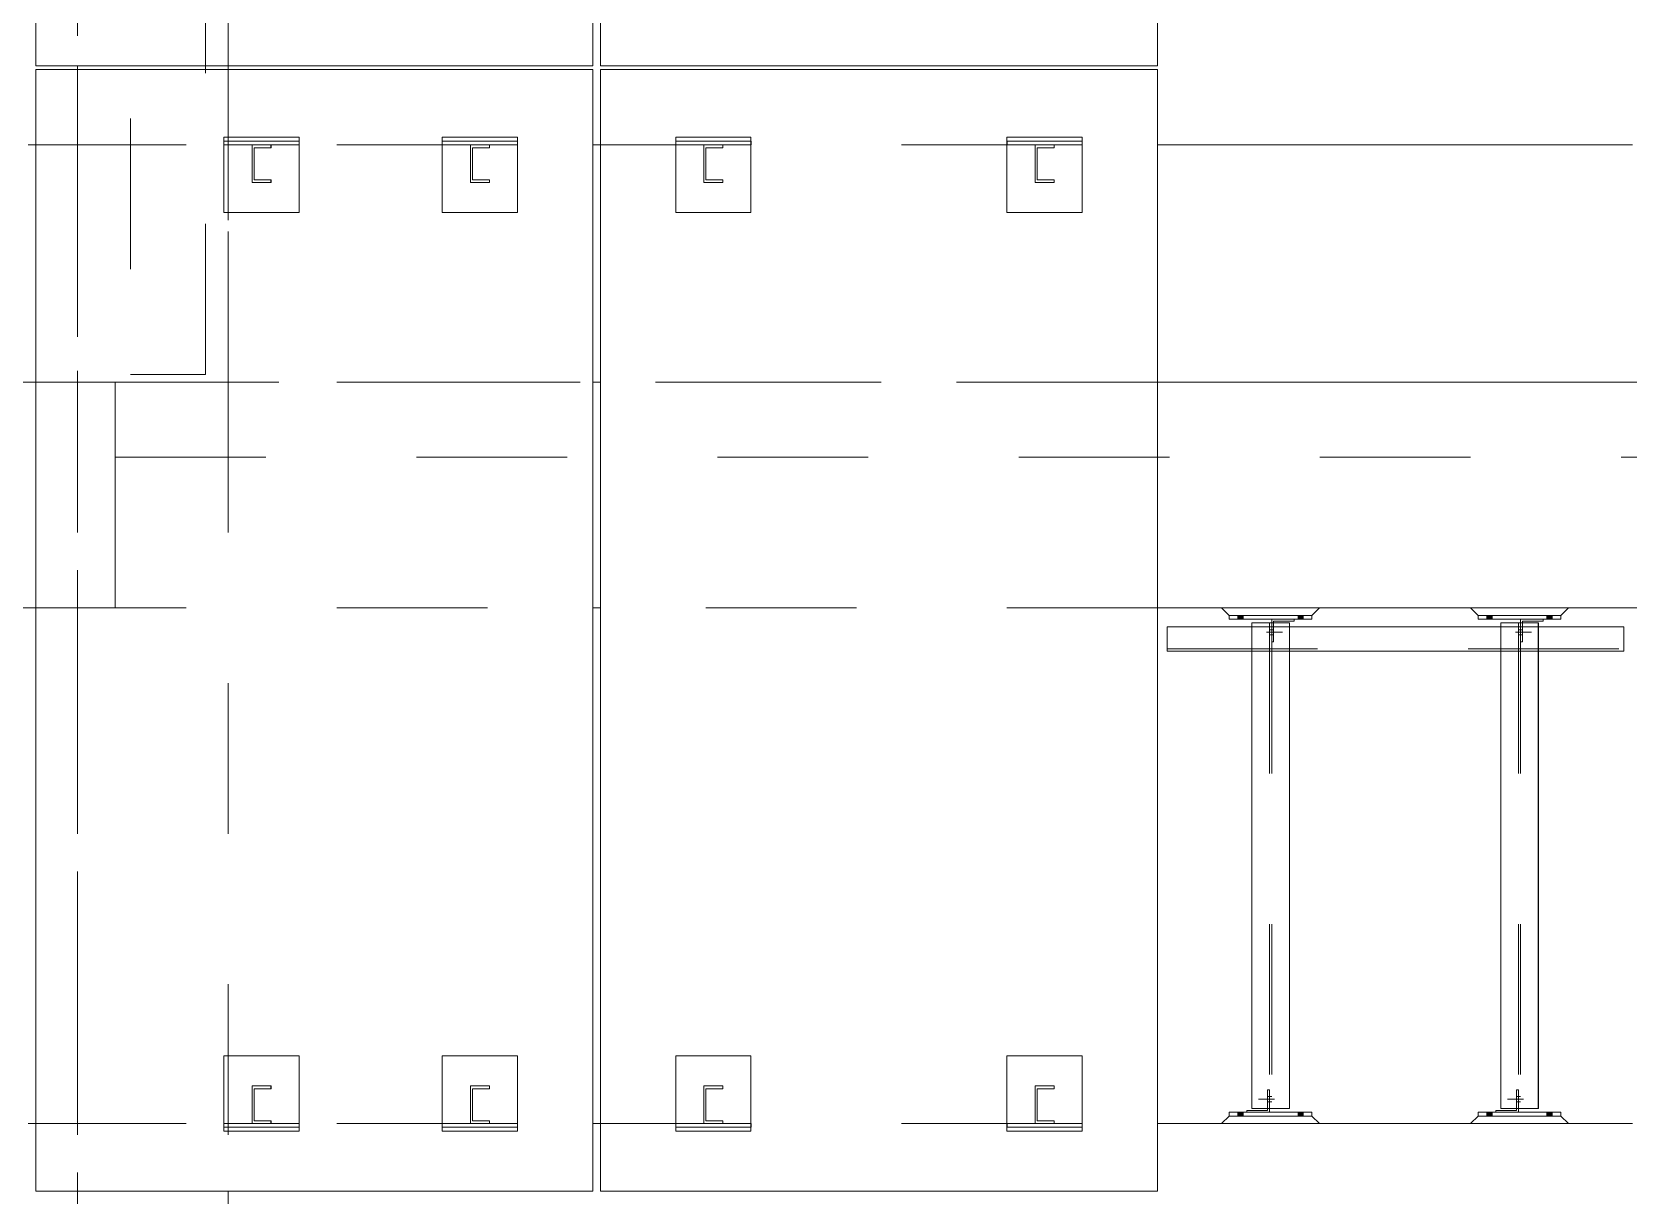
# Model space of a CAD drawing. Header units: millimetres. Extents: x 652937 to 1670132, y 1473552 to 2851037.
# Drawn here: x 663598.133 to 663602.373, y 1524531.36 to 1524534.45 of the extents above; entities that cross this region are included whole.
import ezdxf

# ---------------------------------------------------------------- set-up
doc = ezdxf.new("R2010")
doc.units = ezdxf.units.MM
for name, pattern in [('XKITLINE00', [0]), ('XKITLINE01', [4, 1, -1, 1, -1]), ('XKITLINE02', [4, 2, -2])]:
    doc.linetypes.add(name, pattern=pattern)
for name, color, linetype, lineweight in [('Bolt', 7, 'Continuous', 0), ('Part', 7, 'Continuous', 0), ('S-GRID', 7, 'Continuous', 9)]:
    doc.layers.add(name, color=color, linetype=linetype, lineweight=lineweight)

# ---------------------------------------------------------------- blocks, each defined once
blk = doc.blocks.new('*A39394463')
at = {"layer": 'S-GRID', "color": 7, "linetype": 'XKITLINE01', "lineweight": 0}
blk.add_line((-30.905117, -83.220099), (129.806536, -83.220099), dxfattribs=at)
blk = doc.blocks.new('*A39894513')
at = {"layer": 'Part', "color": 7, "linetype": 'XKITLINE02', "lineweight": 0}
for p, q in [((69.122731, -67.720099), (68.12234, -67.720099)), ((68.12234, -67.720099), (68.12234, -83.120099)), ((69.12234, -83.120099), (69.12234, -67.720099)), ((68.12234, -83.120099), (69.122731, -83.120099))]:
    blk.add_line(p, q, dxfattribs=at)
blk = doc.blocks.new('*A40004524')
at = {"layer": 'Part', "color": 7, "linetype": 'XKITLINE02', "lineweight": 0}
for p, q in [((67.421867, -83.220099), (67.421867, -93.970099)), ((67.421867, -83.220099), (69.422117, -83.220099)), ((67.422117, -99.720099), (67.422117, -83.220099)), ((69.421867, -83.220099), (69.421867, -93.970099)), ((69.421867, -83.220099), (69.422117, -83.220099)), ((69.422117, -83.220099), (69.422117, -99.720099)), ((67.421867, -94.070099), (67.421867, -99.720099)), ((69.421867, -94.070099), (69.421867, -99.720099)), ((69.422117, -99.720099), (67.421867, -99.720099)), ((69.421867, -99.720099), (69.422117, -99.720099))]:
    blk.add_line(p, q, dxfattribs=at)
at = {"layer": 'Part', "color": 7, "linetype": 'XKITLINE00', "lineweight": 0}
for p, q in [((67.421867, -93.970099), (67.421867, -94.070099)), ((69.421867, -93.970099), (69.421867, -94.070099))]:
    blk.add_line(p, q, dxfattribs=at)
blk = doc.blocks.new('*A40304554')
at = {"layer": 'Part', "color": 7, "linetype": 'XKITLINE00', "lineweight": 0}
for p, q in [((74.365186, -62.370099), (74.365186, -79.020099)), ((81.765186, -79.020099), (81.765186, -62.370099)), ((81.765336, -79.020099), (81.765336, -62.370099)), ((74.365186, -79.020099), (81.765336, -79.020099)), ((74.365186, -79.070099), (81.765336, -79.070099)), ((74.365186, -79.070099), (74.365186, -93.970099)), ((81.765186, -93.970099), (81.765186, -79.070099)), ((81.765336, -93.970099), (81.765336, -79.070099)), ((74.365186, -93.970099), (81.765336, -93.970099))]:
    blk.add_line(p, q, dxfattribs=at)
at = {"layer": 'Part', "color": 7, "linetype": 'XKITLINE02', "lineweight": 0}
for p, q in [((74.365336, -79.020099), (74.365336, -62.370099)), ((74.365186, -79.020099), (74.365336, -79.020099)), ((74.365336, -79.070099), (74.365186, -79.070099)), ((74.365336, -93.970099), (74.365336, -79.070099)), ((74.365186, -93.970099), (74.365336, -93.970099))]:
    blk.add_line(p, q, dxfattribs=at)
blk = doc.blocks.new('*A40334557')
at = {"layer": 'Part', "color": 7, "linetype": 'XKITLINE00', "lineweight": 0}
for p, q in [((66.865186, -62.370099), (66.865186, -79.020099)), ((74.265186, -79.020099), (74.265186, -62.370099)), ((74.265336, -62.370099), (74.265336, -79.020099)), ((74.265186, -79.020099), (66.865186, -79.020099)), ((66.865186, -79.070099), (74.265336, -79.070099)), ((66.865186, -93.970099), (66.865186, -79.070099)), ((74.265336, -79.020099), (74.265186, -79.020099)), ((74.265186, -93.970099), (74.265186, -79.070099)), ((74.265336, -79.070099), (74.265336, -93.970099)), ((74.265186, -93.970099), (66.865186, -93.970099)), ((74.265336, -93.970099), (74.265186, -93.970099))]:
    blk.add_line(p, q, dxfattribs=at)
at = {"layer": 'Part', "color": 7, "linetype": 'XKITLINE02', "lineweight": 0}
for p, q in [((66.865337, -79.020099), (66.865337, -62.370099)), ((66.865337, -79.070099), (66.865186, -79.070099)), ((66.865337, -93.970099), (66.865337, -79.070099)), ((74.265186, -79.020099), (74.265336, -79.020099)), ((74.265186, -93.970099), (74.265336, -93.970099))]:
    blk.add_line(p, q, dxfattribs=at)
blk = doc.blocks.new('*A44765000')
at = {"layer": 'Part', "color": 7, "linetype": 'XKITLINE00', "lineweight": 0}
for p, q in [((66.765362, -83.220099), (66.865186, -83.220099)), ((74.265361, -83.220099), (74.365186, -83.220099)), ((110.612903, -83.220099), (81.765361, -83.220099)), ((66.765362, -86.220099), (66.865186, -86.220099)), ((74.265361, -86.220099), (74.365186, -86.220099)), ((110.612903, -86.220099), (81.765361, -86.220099))]:
    blk.add_line(p, q, dxfattribs=at)
at = {"layer": 'Part', "color": 7, "linetype": 'XKITLINE02', "lineweight": 0}
for p, q in [((66.865186, -83.220099), (74.265361, -83.220099)), ((81.765361, -83.220099), (74.365186, -83.220099)), ((66.865186, -86.220099), (74.265361, -86.220099)), ((81.765361, -86.220099), (74.365186, -86.220099))]:
    blk.add_line(p, q, dxfattribs=at)
blk = doc.blocks.new('*A44775001')
at = {"layer": 'Part', "color": 7, "linetype": 'XKITLINE00', "lineweight": 0}
for p, q in [((66.765362, -93.070099), (66.865186, -93.070099)), ((74.265361, -93.070099), (74.365186, -93.070099)), ((81.765361, -93.070099), (88.071891, -93.070099))]:
    blk.add_line(p, q, dxfattribs=at)
at = {"layer": 'Part', "color": 7, "linetype": 'XKITLINE02', "lineweight": 0}
for p, q in [((66.865186, -93.070099), (74.265361, -93.070099)), ((74.365186, -93.070099), (81.765361, -93.070099))]:
    blk.add_line(p, q, dxfattribs=at)
blk = doc.blocks.new('*A44795003')
at = {"layer": 'Part', "color": 7, "linetype": 'XKITLINE00', "lineweight": 0}
for p, q in [((66.765362, -80.070099), (66.865186, -80.070099)), ((74.265361, -80.070099), (74.365186, -80.070099)), ((81.765361, -80.070099), (88.071911, -80.070099))]:
    blk.add_line(p, q, dxfattribs=at)
at = {"layer": 'Part', "color": 7, "linetype": 'XKITLINE02', "lineweight": 0}
for p, q in [((66.865186, -80.070099), (74.265361, -80.070099)), ((74.365186, -80.070099), (81.765361, -80.070099))]:
    blk.add_line(p, q, dxfattribs=at)
blk = doc.blocks.new('*A47195243')
at = {"layer": 'Part', "color": 7, "linetype": 'XKITLINE00', "lineweight": 0}
for p, q in [((82.615496, -93.070099), (82.715516, -92.970099)), ((82.715516, -92.970099), (83.815516, -92.970099)), ((83.815516, -92.970099), (83.915496, -93.070099)), ((83.815626, -92.970099), (83.915646, -93.070099))]:
    blk.add_line(p, q, dxfattribs=at)
at = {"layer": 'Part', "color": 7, "linetype": 'XKITLINE02', "lineweight": 0}
for p, q in [((82.715626, -92.970099), (82.615646, -93.070099)), ((82.715516, -92.970099), (82.715626, -92.970099)), ((83.815516, -92.970099), (83.815626, -92.970099)), ((83.815626, -92.970099), (83.815516, -92.970099)), ((83.915646, -93.070099), (82.615496, -93.070099)), ((83.915646, -93.070099), (83.915496, -93.070099))]:
    blk.add_line(p, q, dxfattribs=at)
blk = doc.blocks.new('*A47205244')
at = {"layer": 'Part', "color": 7, "linetype": 'XKITLINE00', "lineweight": 0}
for p, q in [((82.715516, -92.920099), (83.815626, -92.920099)), ((82.715516, -92.970099), (82.715516, -92.920099)), ((83.815516, -92.970099), (82.715516, -92.970099)), ((83.815516, -92.970099), (83.815516, -92.920099)), ((83.815626, -92.920099), (83.815626, -92.970099))]:
    blk.add_line(p, q, dxfattribs=at)
at = {"layer": 'Part', "color": 7, "linetype": 'XKITLINE02', "lineweight": 0}
for p, q in [((82.715626, -92.970099), (82.715626, -92.920099)), ((83.815626, -92.970099), (83.815516, -92.970099)), ((83.815626, -92.970099), (83.815516, -92.970099))]:
    blk.add_line(p, q, dxfattribs=at)
blk = doc.blocks.new('*A47215245')
at = {"layer": 'Part', "color": 7, "linetype": 'XKITLINE02', "lineweight": 0}
for p, q in [((83.250601, -92.620099), (83.225541, -92.620099)), ((83.225541, -92.620099), (83.225541, -92.870099)), ((83.225601, -92.895099), (83.225601, -92.620099)), ((83.250541, -92.620099), (83.250541, -92.870099)), ((83.250601, -92.620099), (83.250601, -92.870099)), ((82.950541, -92.920099), (83.250601, -92.920099)), ((82.950601, -92.895099), (82.950601, -92.920099)), ((83.225541, -92.895099), (83.225601, -92.895099)), ((83.225541, -92.895099), (83.225601, -92.895099))]:
    blk.add_line(p, q, dxfattribs=at)
at = {"layer": 'Part', "color": 7, "linetype": 'XKITLINE00', "lineweight": 0}
for p, q in [((82.950541, -92.895099), (82.950541, -92.920099)), ((82.950541, -92.895099), (83.225541, -92.895099)), ((83.225541, -92.870099), (83.225541, -92.895099)), ((83.250541, -92.870099), (83.250541, -92.920099)), ((83.250601, -92.870099), (83.250601, -92.920099))]:
    blk.add_line(p, q, dxfattribs=at)
blk = doc.blocks.new('*A47225246')
at = {"layer": 'Bolt'}
for points in [[(82.831, -92.97), (82.831, -92.92), (82.901, -92.92), (82.901, -92.97)], [(83.631, -92.97), (83.631, -92.92), (83.701, -92.92), (83.701, -92.97)]]:
    blk.add_hatch(color=7, dxfattribs=at).paths.add_polyline_path(points, flags=17)
at = {"layer": 'Bolt', "color": 7, "linetype": 'XKITLINE00', "lineweight": 0}
for p, q in [((82.831, -92.97), (82.831, -92.92)), ((82.866, -92.97), (82.866, -92.92)), ((82.901, -92.97), (82.901, -92.92)), ((83.631, -92.97), (83.631, -92.92)), ((83.666, -92.97), (83.666, -92.92)), ((83.701, -92.97), (83.701, -92.92))]:
    blk.add_line(p, q, dxfattribs=at)
blk = doc.blocks.new('*A47235247')
at = {"layer": 'Part', "color": 7, "linetype": 'XKITLINE00', "lineweight": 0}
for p, q in [((81.89038, -86.470099), (87.955923, -86.470099)), ((81.89038, -86.470099), (81.89038, -86.795099)), ((87.955926, -86.470099), (87.955923, -86.470099)), ((87.955923, -86.470099), (87.955923, -86.795099)), ((81.89038, -86.795099), (87.955923, -86.795099)), ((87.955923, -86.795099), (87.95597, -86.795099))]:
    blk.add_line(p, q, dxfattribs=at)
at = {"layer": 'Part', "color": 7, "linetype": 'XKITLINE02', "lineweight": 0}
for p, q in [((81.890383, -86.765099), (81.890383, -86.470099)), ((81.890424, -86.765099), (81.890424, -86.470099)), ((81.890427, -86.795099), (81.890427, -86.470099)), ((87.955923, -86.470099), (87.95597, -86.470099)), ((87.955926, -86.765099), (87.955926, -86.470099)), ((87.95597, -86.470099), (87.955967, -86.470099)), ((87.955967, -86.470099), (87.955967, -86.765099)), ((87.95597, -86.795099), (87.95597, -86.470099)), ((81.890383, -86.765099), (87.955967, -86.765099)), ((87.955923, -86.795099), (87.95597, -86.795099)), ((87.955967, -86.765099), (87.955926, -86.765099))]:
    blk.add_line(p, q, dxfattribs=at)
blk = doc.blocks.new('*A47245248')
at = {"layer": 'Part', "color": 7, "linetype": 'XKITLINE00', "lineweight": 0}
for p, q in [((82.715516, -86.370099), (82.715516, -86.320099)), ((82.715516, -86.320099), (83.815516, -86.320099)), ((82.715516, -86.370099), (83.815626, -86.370099)), ((83.815516, -86.370099), (83.815516, -86.320099)), ((83.815626, -86.370099), (83.815626, -86.320099))]:
    blk.add_line(p, q, dxfattribs=at)
at = {"layer": 'Part', "color": 7, "linetype": 'XKITLINE02', "lineweight": 0}
for p, q in [((82.715626, -86.370099), (82.715626, -86.320099)), ((83.815626, -86.320099), (83.815516, -86.320099)), ((83.815516, -86.320099), (83.815626, -86.320099))]:
    blk.add_line(p, q, dxfattribs=at)
blk = doc.blocks.new('*A47255249')
at = {"layer": 'Part', "color": 7, "linetype": 'XKITLINE00', "lineweight": 0}
for p, q in [((82.615496, -86.220099), (82.715516, -86.320099)), ((83.915496, -86.220099), (83.815516, -86.320099)), ((83.815626, -86.320099), (83.915646, -86.220099)), ((82.715516, -86.320099), (83.815516, -86.320099))]:
    blk.add_line(p, q, dxfattribs=at)
at = {"layer": 'Part', "color": 7, "linetype": 'XKITLINE02', "lineweight": 0}
for p, q in [((82.615646, -86.220099), (82.615496, -86.220099)), ((82.615496, -86.220099), (83.915646, -86.220099)), ((82.715626, -86.320099), (82.615646, -86.220099)), ((83.815516, -86.320099), (83.815626, -86.320099)), ((83.815516, -86.320099), (83.815626, -86.320099))]:
    blk.add_line(p, q, dxfattribs=at)
blk = doc.blocks.new('*A47265250')
at = {"layer": 'Bolt'}
for points in [[(82.831, -86.37), (82.831, -86.32), (82.901, -86.32), (82.901, -86.37)], [(83.631, -86.37), (83.631, -86.32), (83.701, -86.32), (83.701, -86.37)]]:
    blk.add_hatch(color=7, dxfattribs=at).paths.add_polyline_path(points, flags=17)
at = {"layer": 'Bolt', "color": 7, "linetype": 'XKITLINE00', "lineweight": 0}
for p, q in [((82.831, -86.32), (82.831, -86.37)), ((82.866, -86.32), (82.866, -86.37)), ((82.901, -86.32), (82.901, -86.37)), ((83.631, -86.32), (83.631, -86.37)), ((83.666, -86.32), (83.666, -86.37)), ((83.701, -86.32), (83.701, -86.37))]:
    blk.add_line(p, q, dxfattribs=at)
blk = doc.blocks.new('*A47275251')
at = {"layer": 'Part', "color": 7, "linetype": 'XKITLINE02', "lineweight": 0}
for p, q in [((67.922144, -83.220099), (67.922144, -84.220099)), ((67.922144, -83.220099), (111.342756, -83.220099)), ((67.922144, -84.220099), (111.342756, -84.220099))]:
    blk.add_line(p, q, dxfattribs=at)
blk = doc.blocks.new('*A47695293')
at = {"layer": 'Part', "color": 7, "linetype": 'XKITLINE02', "lineweight": 0}
for p, q in [((69.422117, -64.620099), (67.421867, -64.620099)), ((67.421867, -64.620099), (67.421867, -79.020099)), ((67.422117, -64.620099), (67.422117, -83.220099)), ((69.421867, -64.620099), (69.421867, -79.020099)), ((69.422117, -83.220099), (69.422117, -64.620099)), ((67.421867, -79.070099), (67.421867, -83.220099)), ((69.421867, -79.070099), (69.421867, -83.220099)), ((67.421867, -83.220099), (69.422117, -83.220099))]:
    blk.add_line(p, q, dxfattribs=at)
at = {"layer": 'Part', "color": 7, "linetype": 'XKITLINE00', "lineweight": 0}
for p, q in [((67.421867, -79.020099), (67.421867, -79.070099)), ((69.421867, -79.020099), (69.421867, -79.070099))]:
    blk.add_line(p, q, dxfattribs=at)
blk = doc.blocks.new('*A47925316')
at = {"layer": 'Part', "color": 7, "linetype": 'XKITLINE02', "lineweight": 0}
for p, q in [((80.140384, -80.070099), (80.390524, -80.070099)), ((80.140384, -80.570099), (80.140384, -80.070099)), ((80.140524, -80.570099), (80.140524, -80.070099)), ((80.390524, -80.107599), (80.165384, -80.107599)), ((80.165384, -80.532599), (80.165384, -80.107599)), ((80.165524, -80.532599), (80.165524, -80.107599)), ((80.390384, -80.107599), (80.390384, -80.070099)), ((80.390524, -80.070099), (80.390524, -80.107599)), ((80.165384, -80.532599), (80.390524, -80.532599)), ((80.390384, -80.570099), (80.390384, -80.532599)), ((80.390524, -80.532599), (80.390524, -80.570099)), ((80.390524, -80.570099), (80.140384, -80.570099))]:
    blk.add_line(p, q, dxfattribs=at)
blk = doc.blocks.new('*A47935317')
at = {"layer": 'Part', "color": 7, "linetype": 'XKITLINE02', "lineweight": 0}
for p, q in [((80.765368, -79.970099), (79.765356, -79.970099)), ((79.765356, -79.970099), (79.765356, -80.970099)), ((79.765368, -80.970099), (79.765368, -79.970099)), ((80.765356, -80.970099), (80.765356, -79.970099)), ((80.765368, -80.970099), (80.765368, -79.970099)), ((79.765356, -80.970099), (80.765368, -80.970099))]:
    blk.add_line(p, q, dxfattribs=at)
blk = doc.blocks.new('*A48095333')
at = {"layer": 'Part', "color": 7, "linetype": 'XKITLINE02', "lineweight": 0}
for p, q in [((75.740384, -80.070099), (75.990524, -80.070099)), ((75.740384, -80.570099), (75.740384, -80.070099)), ((75.740524, -80.570099), (75.740524, -80.070099)), ((75.990524, -80.107599), (75.765384, -80.107599)), ((75.765384, -80.532599), (75.765384, -80.107599)), ((75.765524, -80.532599), (75.765524, -80.107599)), ((75.990384, -80.107599), (75.990384, -80.070099)), ((75.990524, -80.070099), (75.990524, -80.107599)), ((75.765384, -80.532599), (75.990524, -80.532599)), ((75.990384, -80.570099), (75.990384, -80.532599)), ((75.990524, -80.532599), (75.990524, -80.570099)), ((75.990524, -80.570099), (75.740384, -80.570099))]:
    blk.add_line(p, q, dxfattribs=at)
blk = doc.blocks.new('*A48105334')
at = {"layer": 'Part', "color": 7, "linetype": 'XKITLINE02', "lineweight": 0}
for p, q in [((76.365609, -80.020099), (75.365409, -80.020099)), ((75.365409, -80.070099), (75.365409, -80.020099)), ((76.365609, -80.070099), (75.365409, -80.070099)), ((75.365609, -80.070099), (75.365609, -80.020099)), ((76.365409, -80.020099), (76.365609, -80.020099)), ((76.365409, -80.070099), (76.365409, -80.020099)), ((76.365609, -80.070099), (76.365409, -80.070099)), ((76.365609, -80.020099), (76.365609, -80.070099))]:
    blk.add_line(p, q, dxfattribs=at)
blk = doc.blocks.new('*A48115335')
at = {"layer": 'Part', "color": 7, "linetype": 'XKITLINE02', "lineweight": 0}
for p, q in [((76.365368, -79.970099), (75.365357, -79.970099)), ((75.365357, -79.970099), (75.365357, -80.970099)), ((75.365368, -80.970099), (75.365368, -79.970099)), ((76.365357, -80.970099), (76.365357, -79.970099)), ((76.365368, -80.970099), (76.365368, -79.970099)), ((75.365357, -80.970099), (76.365368, -80.970099))]:
    blk.add_line(p, q, dxfattribs=at)
blk = doc.blocks.new('*A48125336')
at = {"layer": 'Part', "color": 7, "linetype": 'XKITLINE02', "lineweight": 0}
for p, q in [((70.365368, -79.970099), (69.365357, -79.970099)), ((69.365357, -79.970099), (69.365357, -80.970099)), ((69.365368, -80.970099), (69.365368, -79.970099)), ((70.365357, -80.970099), (70.365357, -79.970099)), ((70.365368, -80.970099), (70.365368, -79.970099)), ((69.365357, -80.970099), (70.365368, -80.970099))]:
    blk.add_line(p, q, dxfattribs=at)
blk = doc.blocks.new('*A48135337')
at = {"layer": 'Part', "color": 7, "linetype": 'XKITLINE02', "lineweight": 0}
for p, q in [((73.265368, -79.970099), (72.265357, -79.970099)), ((72.265357, -79.970099), (72.265357, -80.970099)), ((72.265368, -80.970099), (72.265368, -79.970099)), ((73.265357, -80.970099), (73.265357, -79.970099)), ((73.265368, -80.970099), (73.265368, -79.970099)), ((72.265357, -80.970099), (73.265368, -80.970099))]:
    blk.add_line(p, q, dxfattribs=at)
blk = doc.blocks.new('*A48145338')
at = {"layer": 'Part', "color": 7, "linetype": 'XKITLINE02', "lineweight": 0}
for p, q in [((70.365609, -80.020099), (69.365409, -80.020099)), ((69.365409, -80.070099), (69.365409, -80.020099)), ((70.365609, -80.070099), (69.365409, -80.070099)), ((69.365609, -80.070099), (69.365609, -80.020099)), ((70.365409, -80.020099), (70.365609, -80.020099)), ((70.365409, -80.070099), (70.365409, -80.020099)), ((70.365609, -80.070099), (70.365409, -80.070099)), ((70.365609, -80.020099), (70.365609, -80.070099))]:
    blk.add_line(p, q, dxfattribs=at)
blk = doc.blocks.new('*A48155339')
at = {"layer": 'Part', "color": 7, "linetype": 'XKITLINE02', "lineweight": 0}
for p, q in [((73.265609, -80.020099), (72.265409, -80.020099)), ((72.265409, -80.070099), (72.265409, -80.020099)), ((73.265609, -80.070099), (72.265409, -80.070099)), ((72.265609, -80.070099), (72.265609, -80.020099)), ((73.265409, -80.020099), (73.265609, -80.020099)), ((73.265409, -80.070099), (73.265409, -80.020099)), ((73.265609, -80.070099), (73.265409, -80.070099)), ((73.265609, -80.020099), (73.265609, -80.070099))]:
    blk.add_line(p, q, dxfattribs=at)
blk = doc.blocks.new('*A48165340')
at = {"layer": 'Part', "color": 7, "linetype": 'XKITLINE02', "lineweight": 0}
for p, q in [((69.740384, -80.070099), (69.990524, -80.070099)), ((69.740384, -80.570099), (69.740384, -80.070099)), ((69.740524, -80.570099), (69.740524, -80.070099)), ((69.990524, -80.107599), (69.765384, -80.107599)), ((69.765384, -80.532599), (69.765384, -80.107599)), ((69.765524, -80.532599), (69.765524, -80.107599)), ((69.990384, -80.107599), (69.990384, -80.070099)), ((69.990524, -80.070099), (69.990524, -80.107599)), ((69.765384, -80.532599), (69.990524, -80.532599)), ((69.990384, -80.570099), (69.990384, -80.532599)), ((69.990524, -80.532599), (69.990524, -80.570099)), ((69.990524, -80.570099), (69.740384, -80.570099))]:
    blk.add_line(p, q, dxfattribs=at)
blk = doc.blocks.new('*A48175341')
at = {"layer": 'Part', "color": 7, "linetype": 'XKITLINE02', "lineweight": 0}
for p, q in [((72.640384, -80.070099), (72.890524, -80.070099)), ((72.640384, -80.570099), (72.640384, -80.070099)), ((72.640524, -80.570099), (72.640524, -80.070099)), ((72.890524, -80.107599), (72.665384, -80.107599)), ((72.665384, -80.532599), (72.665384, -80.107599)), ((72.665524, -80.532599), (72.665524, -80.107599)), ((72.890384, -80.107599), (72.890384, -80.070099)), ((72.890524, -80.070099), (72.890524, -80.107599)), ((72.665384, -80.532599), (72.890524, -80.532599)), ((72.890384, -80.570099), (72.890384, -80.532599)), ((72.890524, -80.532599), (72.890524, -80.570099)), ((72.890524, -80.570099), (72.640384, -80.570099))]:
    blk.add_line(p, q, dxfattribs=at)
blk = doc.blocks.new('*A48375361')
at = {"layer": 'Part', "color": 7, "linetype": 'XKITLINE02', "lineweight": 0}
for p, q in [((67.922734, -83.220099), (66.672142, -83.220099)), ((66.672142, -83.220099), (66.672142, -86.220099)), ((67.922142, -86.220099), (67.922142, -83.220099)), ((66.672142, -86.220099), (67.922734, -86.220099))]:
    blk.add_line(p, q, dxfattribs=at)
blk = doc.blocks.new('*A48815405')
at = {"layer": 'Part', "color": 7, "linetype": 'XKITLINE02', "lineweight": 0}
for p, q in [((80.140384, -92.570099), (80.390524, -92.570099)), ((80.140384, -93.070099), (80.140384, -92.570099)), ((80.140524, -93.070099), (80.140524, -92.570099)), ((80.390524, -92.607599), (80.165384, -92.607599)), ((80.165384, -93.032599), (80.165384, -92.607599)), ((80.165524, -93.032599), (80.165524, -92.607599)), ((80.390384, -92.607599), (80.390384, -92.570099)), ((80.390524, -92.570099), (80.390524, -92.607599)), ((80.165384, -93.032599), (80.390524, -93.032599)), ((80.390384, -93.070099), (80.390384, -93.032599)), ((80.390524, -93.032599), (80.390524, -93.070099)), ((80.390524, -93.070099), (80.140384, -93.070099))]:
    blk.add_line(p, q, dxfattribs=at)
blk = doc.blocks.new('*A48825406')
at = {"layer": 'Part', "color": 7, "linetype": 'XKITLINE02', "lineweight": 0}
for p, q in [((80.765368, -92.170099), (79.765356, -92.170099)), ((79.765356, -92.170099), (79.765356, -93.170099)), ((79.765368, -93.170099), (79.765368, -92.170099)), ((80.765356, -93.170099), (80.765356, -92.170099)), ((80.765368, -93.170099), (80.765368, -92.170099)), ((79.765356, -93.170099), (80.765368, -93.170099))]:
    blk.add_line(p, q, dxfattribs=at)
blk = doc.blocks.new('*A48835407')
at = {"layer": 'Part', "color": 7, "linetype": 'XKITLINE02', "lineweight": 0}
for p, q in [((80.765609, -93.070099), (79.765409, -93.070099)), ((79.765409, -93.120099), (79.765409, -93.070099)), ((80.765609, -93.120099), (79.765409, -93.120099)), ((79.765609, -93.120099), (79.765609, -93.070099)), ((80.765409, -93.070099), (80.765609, -93.070099)), ((80.765409, -93.120099), (80.765409, -93.070099)), ((80.765609, -93.120099), (80.765409, -93.120099)), ((80.765609, -93.070099), (80.765609, -93.120099))]:
    blk.add_line(p, q, dxfattribs=at)
blk = doc.blocks.new('*A48845408')
at = {"layer": 'Part', "color": 7, "linetype": 'XKITLINE02', "lineweight": 0}
for p, q in [((76.365368, -92.170099), (75.365357, -92.170099)), ((75.365357, -92.170099), (75.365357, -93.170099)), ((75.365368, -93.170099), (75.365368, -92.170099)), ((76.365357, -93.170099), (76.365357, -92.170099)), ((76.365368, -93.170099), (76.365368, -92.170099)), ((75.365357, -93.170099), (76.365368, -93.170099))]:
    blk.add_line(p, q, dxfattribs=at)
blk = doc.blocks.new('*A48855409')
at = {"layer": 'Part', "color": 7, "linetype": 'XKITLINE02', "lineweight": 0}
for p, q in [((75.740384, -92.570099), (75.990524, -92.570099)), ((75.740384, -93.070099), (75.740384, -92.570099)), ((75.740524, -93.070099), (75.740524, -92.570099)), ((75.990524, -92.607599), (75.765384, -92.607599)), ((75.765384, -93.032599), (75.765384, -92.607599)), ((75.765524, -93.032599), (75.765524, -92.607599)), ((75.990384, -92.607599), (75.990384, -92.570099)), ((75.990524, -92.570099), (75.990524, -92.607599)), ((75.765384, -93.032599), (75.990524, -93.032599)), ((75.990384, -93.070099), (75.990384, -93.032599)), ((75.990524, -93.032599), (75.990524, -93.070099)), ((75.990524, -93.070099), (75.740384, -93.070099))]:
    blk.add_line(p, q, dxfattribs=at)
blk = doc.blocks.new('*A48895413')
at = {"layer": 'Part', "color": 7, "linetype": 'XKITLINE02', "lineweight": 0}
for p, q in [((76.365609, -93.070099), (75.365409, -93.070099)), ((75.365409, -93.120099), (75.365409, -93.070099)), ((76.365609, -93.120099), (75.365409, -93.120099)), ((75.365609, -93.120099), (75.365609, -93.070099)), ((76.365409, -93.070099), (76.365609, -93.070099)), ((76.365409, -93.120099), (76.365409, -93.070099)), ((76.365609, -93.120099), (76.365409, -93.120099)), ((76.365609, -93.070099), (76.365609, -93.120099))]:
    blk.add_line(p, q, dxfattribs=at)
blk = doc.blocks.new('*A48905414')
at = {"layer": 'Part', "color": 7, "linetype": 'XKITLINE02', "lineweight": 0}
for p, q in [((70.365609, -93.070099), (69.365409, -93.070099)), ((69.365409, -93.120099), (69.365409, -93.070099)), ((70.365609, -93.120099), (69.365409, -93.120099)), ((69.365609, -93.120099), (69.365609, -93.070099)), ((70.365409, -93.070099), (70.365609, -93.070099)), ((70.365409, -93.120099), (70.365409, -93.070099)), ((70.365609, -93.120099), (70.365409, -93.120099)), ((70.365609, -93.070099), (70.365609, -93.120099))]:
    blk.add_line(p, q, dxfattribs=at)
blk = doc.blocks.new('*A48915415')
at = {"layer": 'Part', "color": 7, "linetype": 'XKITLINE02', "lineweight": 0}
for p, q in [((73.265609, -93.070099), (72.265409, -93.070099)), ((72.265409, -93.120099), (72.265409, -93.070099)), ((73.265609, -93.120099), (72.265409, -93.120099)), ((72.265609, -93.120099), (72.265609, -93.070099)), ((73.265409, -93.070099), (73.265609, -93.070099)), ((73.265409, -93.120099), (73.265409, -93.070099)), ((73.265609, -93.120099), (73.265409, -93.120099)), ((73.265609, -93.070099), (73.265609, -93.120099))]:
    blk.add_line(p, q, dxfattribs=at)
blk = doc.blocks.new('*A48925416')
at = {"layer": 'Part', "color": 7, "linetype": 'XKITLINE02', "lineweight": 0}
for p, q in [((70.365368, -92.170099), (69.365357, -92.170099)), ((69.365357, -92.170099), (69.365357, -93.170099)), ((69.365368, -93.170099), (69.365368, -92.170099)), ((70.365357, -93.170099), (70.365357, -92.170099)), ((70.365368, -93.170099), (70.365368, -92.170099)), ((69.365357, -93.170099), (70.365368, -93.170099))]:
    blk.add_line(p, q, dxfattribs=at)
blk = doc.blocks.new('*A48935417')
at = {"layer": 'Part', "color": 7, "linetype": 'XKITLINE02', "lineweight": 0}
for p, q in [((73.265368, -92.170099), (72.265357, -92.170099)), ((72.265357, -92.170099), (72.265357, -93.170099)), ((72.265368, -93.170099), (72.265368, -92.170099)), ((73.265357, -93.170099), (73.265357, -92.170099)), ((73.265368, -93.170099), (73.265368, -92.170099)), ((72.265357, -93.170099), (73.265368, -93.170099))]:
    blk.add_line(p, q, dxfattribs=at)
blk = doc.blocks.new('*A48945418')
at = {"layer": 'Part', "color": 7, "linetype": 'XKITLINE02', "lineweight": 0}
for p, q in [((69.740384, -92.570099), (69.990524, -92.570099)), ((69.740384, -93.070099), (69.740384, -92.570099)), ((69.740524, -93.070099), (69.740524, -92.570099)), ((69.990524, -92.607599), (69.765384, -92.607599)), ((69.765384, -93.032599), (69.765384, -92.607599)), ((69.765524, -93.032599), (69.765524, -92.607599)), ((69.990384, -92.607599), (69.990384, -92.570099)), ((69.990524, -92.570099), (69.990524, -92.607599)), ((69.765384, -93.032599), (69.990524, -93.032599)), ((69.990384, -93.070099), (69.990384, -93.032599)), ((69.990524, -93.032599), (69.990524, -93.070099)), ((69.990524, -93.070099), (69.740384, -93.070099))]:
    blk.add_line(p, q, dxfattribs=at)
blk = doc.blocks.new('*A48955419')
at = {"layer": 'Part', "color": 7, "linetype": 'XKITLINE02', "lineweight": 0}
for p, q in [((72.640384, -92.570099), (72.890524, -92.570099)), ((72.640384, -93.070099), (72.640384, -92.570099)), ((72.640524, -93.070099), (72.640524, -92.570099)), ((72.890524, -92.607599), (72.665384, -92.607599)), ((72.665384, -93.032599), (72.665384, -92.607599)), ((72.665524, -93.032599), (72.665524, -92.607599)), ((72.890384, -92.607599), (72.890384, -92.570099)), ((72.890524, -92.570099), (72.890524, -92.607599)), ((72.665384, -93.032599), (72.890524, -93.032599)), ((72.890384, -93.070099), (72.890384, -93.032599)), ((72.890524, -93.032599), (72.890524, -93.070099)), ((72.890524, -93.070099), (72.640384, -93.070099))]:
    blk.add_line(p, q, dxfattribs=at)
blk = doc.blocks.new('*A49025426')
at = {"layer": 'Part', "color": 7, "linetype": 'XKITLINE02', "lineweight": 0}
for p, q in [((80.765609, -80.020099), (79.765409, -80.020099)), ((79.765409, -80.070099), (79.765409, -80.020099)), ((80.765609, -80.070099), (79.765409, -80.070099)), ((79.765609, -80.070099), (79.765609, -80.020099)), ((80.765409, -80.020099), (80.765609, -80.020099)), ((80.765409, -80.070099), (80.765409, -80.020099)), ((80.765609, -80.070099), (80.765409, -80.070099)), ((80.765609, -80.020099), (80.765609, -80.070099))]:
    blk.add_line(p, q, dxfattribs=at)
blk = doc.blocks.new('*A49875511')
at = {"layer": 'Part', "color": 7, "linetype": 'XKITLINE00', "lineweight": 0}
for p, q in [((85.921996, -93.070099), (86.022016, -92.970099)), ((86.022016, -92.970099), (87.122016, -92.970099)), ((87.122016, -92.970099), (87.221996, -93.070099)), ((87.122126, -92.970099), (87.222146, -93.070099))]:
    blk.add_line(p, q, dxfattribs=at)
at = {"layer": 'Part', "color": 7, "linetype": 'XKITLINE02', "lineweight": 0}
for p, q in [((86.022126, -92.970099), (85.922146, -93.070099)), ((86.022016, -92.970099), (86.022126, -92.970099)), ((87.122016, -92.970099), (87.122126, -92.970099)), ((87.122126, -92.970099), (87.122016, -92.970099)), ((87.222146, -93.070099), (85.921996, -93.070099)), ((87.222146, -93.070099), (87.221996, -93.070099))]:
    blk.add_line(p, q, dxfattribs=at)
blk = doc.blocks.new('*A49885512')
at = {"layer": 'Bolt', "color": 7, "linetype": 'XKITLINE02', "lineweight": 0}
for p, q in [((86.626671, -92.745099), (86.412071, -92.745099)), ((86.557052, -92.780099), (86.532052, -92.780099)), ((86.557091, -92.710099), (86.532091, -92.710099)), ((86.587064, -92.780099), (86.557064, -92.780099)), ((86.587078, -92.710099), (86.557078, -92.710099))]:
    blk.add_line(p, q, dxfattribs=at)
blk = doc.blocks.new('*A49895513')
at = {"layer": 'Part', "color": 7, "linetype": 'XKITLINE00', "lineweight": 0}
for p, q in [((86.022016, -92.920099), (87.122126, -92.920099)), ((86.022016, -92.970099), (86.022016, -92.920099)), ((87.122016, -92.970099), (86.022016, -92.970099)), ((87.122016, -92.970099), (87.122016, -92.920099)), ((87.122126, -92.920099), (87.122126, -92.970099))]:
    blk.add_line(p, q, dxfattribs=at)
at = {"layer": 'Part', "color": 7, "linetype": 'XKITLINE02', "lineweight": 0}
for p, q in [((86.022126, -92.970099), (86.022126, -92.920099)), ((87.122126, -92.970099), (87.122016, -92.970099)), ((87.122126, -92.970099), (87.122016, -92.970099))]:
    blk.add_line(p, q, dxfattribs=at)
blk = doc.blocks.new('*A49905514')
at = {"layer": 'Part', "color": 7, "linetype": 'XKITLINE02', "lineweight": 0}
for p, q in [((86.557101, -92.620099), (86.532041, -92.620099)), ((86.532041, -92.620099), (86.532041, -92.870099)), ((86.532101, -92.895099), (86.532101, -92.620099)), ((86.557041, -92.620099), (86.557041, -92.870099)), ((86.557101, -92.620099), (86.557101, -92.870099)), ((86.257041, -92.920099), (86.557101, -92.920099)), ((86.257101, -92.895099), (86.257101, -92.920099)), ((86.532041, -92.895099), (86.532101, -92.895099)), ((86.532041, -92.895099), (86.532101, -92.895099))]:
    blk.add_line(p, q, dxfattribs=at)
at = {"layer": 'Part', "color": 7, "linetype": 'XKITLINE00', "lineweight": 0}
for p, q in [((86.257041, -92.895099), (86.257041, -92.920099)), ((86.257041, -92.895099), (86.532041, -92.895099)), ((86.532041, -92.870099), (86.532041, -92.895099)), ((86.557041, -92.870099), (86.557041, -92.920099)), ((86.557101, -92.870099), (86.557101, -92.920099))]:
    blk.add_line(p, q, dxfattribs=at)
blk = doc.blocks.new('*A49915515')
at = {"layer": 'Bolt'}
for points in [[(86.137, -92.97), (86.137, -92.92), (86.207, -92.92), (86.207, -92.97)], [(86.937, -92.97), (86.937, -92.92), (87.007, -92.92), (87.007, -92.97)]]:
    blk.add_hatch(color=7, dxfattribs=at).paths.add_polyline_path(points, flags=17)
at = {"layer": 'Bolt', "color": 7, "linetype": 'XKITLINE00', "lineweight": 0}
for p, q in [((86.137, -92.97), (86.137, -92.92)), ((86.172, -92.97), (86.172, -92.92)), ((86.207, -92.97), (86.207, -92.92)), ((86.937, -92.97), (86.937, -92.92)), ((86.972, -92.97), (86.972, -92.92)), ((87.007, -92.97), (87.007, -92.92))]:
    blk.add_line(p, q, dxfattribs=at)
blk = doc.blocks.new('*A49925516')
at = {"layer": 'Bolt', "color": 7, "linetype": 'XKITLINE02', "lineweight": 0}
for p, q in [((83.320171, -92.745099), (83.105571, -92.745099)), ((83.250552, -92.780099), (83.225552, -92.780099)), ((83.250591, -92.710099), (83.225591, -92.710099)), ((83.280564, -92.780099), (83.250564, -92.780099)), ((83.280578, -92.710099), (83.250578, -92.710099))]:
    blk.add_line(p, q, dxfattribs=at)
blk = doc.blocks.new('*A49935517')
at = {"layer": 'Part', "color": 7, "linetype": 'XKITLINE00', "lineweight": 0}
for p, q in [((86.322021, -86.420099), (86.322029, -86.420099)), ((86.322021, -86.420099), (86.322021, -86.470099)), ((86.322021, -86.420099), (86.822029, -86.420099)), ((86.822021, -86.420099), (86.822021, -86.470099)), ((86.822113, -86.420099), (86.822113, -86.470099)), ((86.822121, -86.420099), (86.822113, -86.420099)), ((86.322021, -86.795099), (86.322021, -92.870099)), ((86.822021, -86.795099), (86.822021, -92.870099)), ((86.822113, -86.795099), (86.822113, -92.870099)), ((86.322021, -92.870099), (86.322029, -92.870099)), ((86.322021, -92.870099), (86.822029, -92.870099)), ((86.822113, -92.870099), (86.822121, -92.870099))]:
    blk.add_line(p, q, dxfattribs=at)
at = {"layer": 'Part', "color": 7, "linetype": 'XKITLINE02', "lineweight": 0}
for p, q in [((86.322021, -86.470099), (86.322021, -86.795099)), ((86.322029, -86.420099), (86.322029, -92.870099)), ((86.322113, -92.870099), (86.322113, -86.420099)), ((86.322113, -86.420099), (86.322121, -86.420099)), ((86.322121, -86.420099), (86.322121, -92.870099)), ((86.557029, -86.420099), (86.557029, -92.870099)), ((86.557113, -86.420099), (86.557113, -92.870099)), ((86.587029, -86.420099), (86.587029, -92.870099)), ((86.587113, -86.420099), (86.587113, -92.870099)), ((86.822021, -86.470099), (86.822021, -86.795099)), ((86.822029, -86.420099), (86.822029, -92.870099)), ((86.822029, -86.420099), (86.822113, -86.420099)), ((86.822029, -86.420099), (86.822121, -86.420099)), ((86.822113, -86.470099), (86.822113, -86.795099)), ((86.822121, -92.870099), (86.822121, -86.420099)), ((86.322121, -92.870099), (86.322113, -92.870099)), ((86.822029, -92.870099), (86.822113, -92.870099)), ((86.822029, -92.870099), (86.822121, -92.870099))]:
    blk.add_line(p, q, dxfattribs=at)
blk = doc.blocks.new('*A49945518')
at = {"layer": 'Part', "color": 7, "linetype": 'XKITLINE00', "lineweight": 0}
for p, q in [((83.015521, -86.420099), (83.015529, -86.420099)), ((83.015521, -86.420099), (83.015521, -86.470099)), ((83.015521, -86.420099), (83.515529, -86.420099)), ((83.515521, -86.420099), (83.515521, -86.470099)), ((83.515613, -86.420099), (83.515613, -86.470099)), ((83.515621, -86.420099), (83.515613, -86.420099)), ((83.015521, -86.795099), (83.015521, -92.870099)), ((83.515521, -86.795099), (83.515521, -92.870099)), ((83.515613, -86.795099), (83.515613, -92.870099)), ((83.015521, -92.870099), (83.015529, -92.870099)), ((83.015521, -92.870099), (83.515529, -92.870099)), ((83.515613, -92.870099), (83.515621, -92.870099))]:
    blk.add_line(p, q, dxfattribs=at)
at = {"layer": 'Part', "color": 7, "linetype": 'XKITLINE02', "lineweight": 0}
for p, q in [((83.015521, -86.470099), (83.015521, -86.795099)), ((83.015529, -86.420099), (83.015529, -92.870099)), ((83.015613, -92.870099), (83.015613, -86.420099)), ((83.015613, -86.420099), (83.015621, -86.420099)), ((83.015621, -86.420099), (83.015621, -92.870099)), ((83.250529, -86.420099), (83.250529, -92.870099)), ((83.250613, -86.420099), (83.250613, -92.870099)), ((83.280529, -86.420099), (83.280529, -92.870099)), ((83.280613, -86.420099), (83.280613, -92.870099)), ((83.515521, -86.470099), (83.515521, -86.795099)), ((83.515529, -86.420099), (83.515529, -92.870099)), ((83.515529, -86.420099), (83.515613, -86.420099)), ((83.515529, -86.420099), (83.515621, -86.420099)), ((83.515613, -86.470099), (83.515613, -86.795099)), ((83.515621, -92.870099), (83.515621, -86.420099)), ((83.015621, -92.870099), (83.015613, -92.870099)), ((83.515529, -92.870099), (83.515613, -92.870099)), ((83.515529, -92.870099), (83.515621, -92.870099))]:
    blk.add_line(p, q, dxfattribs=at)
blk = doc.blocks.new('*A50055529')
at = {"layer": 'Part', "color": 7, "linetype": 'XKITLINE00', "lineweight": 0}
for p, q in [((86.022016, -86.370099), (86.022016, -86.320099)), ((86.022016, -86.320099), (87.122016, -86.320099)), ((86.022016, -86.370099), (87.122126, -86.370099)), ((87.122016, -86.370099), (87.122016, -86.320099)), ((87.122126, -86.370099), (87.122126, -86.320099))]:
    blk.add_line(p, q, dxfattribs=at)
at = {"layer": 'Part', "color": 7, "linetype": 'XKITLINE02', "lineweight": 0}
for p, q in [((86.022126, -86.370099), (86.022126, -86.320099)), ((87.122126, -86.320099), (87.122016, -86.320099)), ((87.122016, -86.320099), (87.122126, -86.320099))]:
    blk.add_line(p, q, dxfattribs=at)
blk = doc.blocks.new('*A50065530')
at = {"layer": 'Part', "color": 7, "linetype": 'XKITLINE00', "lineweight": 0}
for p, q in [((86.587041, -86.370099), (86.587041, -86.420099)), ((86.612041, -86.395099), (86.612041, -86.420099)), ((86.612041, -86.395099), (86.887041, -86.395099)), ((86.612101, -86.395099), (86.612101, -86.420099)), ((86.887041, -86.395099), (86.887041, -86.370099)), ((86.887101, -86.395099), (86.887101, -86.370099))]:
    blk.add_line(p, q, dxfattribs=at)
at = {"layer": 'Part', "color": 7, "linetype": 'XKITLINE02', "lineweight": 0}
for p, q in [((86.587041, -86.370099), (86.887101, -86.370099)), ((86.587041, -86.420099), (86.587041, -86.670099)), ((86.587101, -86.670099), (86.587101, -86.370099)), ((86.612041, -86.420099), (86.612041, -86.670099)), ((86.612101, -86.420099), (86.612101, -86.670099)), ((86.887101, -86.395099), (86.887041, -86.395099)), ((86.887041, -86.395099), (86.887101, -86.395099)), ((86.587041, -86.670099), (86.612101, -86.670099))]:
    blk.add_line(p, q, dxfattribs=at)
blk = doc.blocks.new('*A50075531')
at = {"layer": 'Part', "color": 7, "linetype": 'XKITLINE00', "lineweight": 0}
for p, q in [((85.921996, -86.220099), (86.022016, -86.320099)), ((87.221996, -86.220099), (87.122016, -86.320099)), ((87.122126, -86.320099), (87.222146, -86.220099)), ((86.022016, -86.320099), (87.122016, -86.320099))]:
    blk.add_line(p, q, dxfattribs=at)
at = {"layer": 'Part', "color": 7, "linetype": 'XKITLINE02', "lineweight": 0}
for p, q in [((85.922146, -86.220099), (85.921996, -86.220099)), ((85.921996, -86.220099), (87.222146, -86.220099)), ((86.022126, -86.320099), (85.922146, -86.220099)), ((87.122016, -86.320099), (87.122126, -86.320099)), ((87.122016, -86.320099), (87.122126, -86.320099))]:
    blk.add_line(p, q, dxfattribs=at)
blk = doc.blocks.new('*A50085532')
at = {"layer": 'Bolt', "color": 7, "linetype": 'XKITLINE02', "lineweight": 0}
for p, q in [((86.517471, -86.545099), (86.732071, -86.545099)), ((86.557064, -86.510099), (86.587064, -86.510099)), ((86.557078, -86.580099), (86.587078, -86.580099)), ((86.587052, -86.510099), (86.612052, -86.510099)), ((86.587091, -86.580099), (86.612091, -86.580099))]:
    blk.add_line(p, q, dxfattribs=at)
blk = doc.blocks.new('*A50095533')
at = {"layer": 'Bolt'}
for points in [[(86.137, -86.37), (86.137, -86.32), (86.207, -86.32), (86.207, -86.37)], [(86.937, -86.37), (86.937, -86.32), (87.007, -86.32), (87.007, -86.37)]]:
    blk.add_hatch(color=7, dxfattribs=at).paths.add_polyline_path(points, flags=17)
at = {"layer": 'Bolt', "color": 7, "linetype": 'XKITLINE00', "lineweight": 0}
for p, q in [((86.137, -86.32), (86.137, -86.37)), ((86.172, -86.32), (86.172, -86.37)), ((86.207, -86.32), (86.207, -86.37)), ((86.937, -86.32), (86.937, -86.37)), ((86.972, -86.32), (86.972, -86.37)), ((87.007, -86.32), (87.007, -86.37))]:
    blk.add_line(p, q, dxfattribs=at)
blk = doc.blocks.new('*A50105534')
at = {"layer": 'Part', "color": 7, "linetype": 'XKITLINE00', "lineweight": 0}
for p, q in [((83.280541, -86.370099), (83.280541, -86.420099)), ((83.305541, -86.395099), (83.305541, -86.420099)), ((83.305541, -86.395099), (83.580541, -86.395099)), ((83.305601, -86.395099), (83.305601, -86.420099)), ((83.580541, -86.395099), (83.580541, -86.370099)), ((83.580601, -86.395099), (83.580601, -86.370099))]:
    blk.add_line(p, q, dxfattribs=at)
at = {"layer": 'Part', "color": 7, "linetype": 'XKITLINE02', "lineweight": 0}
for p, q in [((83.280541, -86.370099), (83.580601, -86.370099)), ((83.280541, -86.420099), (83.280541, -86.670099)), ((83.280601, -86.670099), (83.280601, -86.370099)), ((83.305541, -86.420099), (83.305541, -86.670099)), ((83.305601, -86.420099), (83.305601, -86.670099)), ((83.580601, -86.395099), (83.580541, -86.395099)), ((83.580541, -86.395099), (83.580601, -86.395099)), ((83.280541, -86.670099), (83.305601, -86.670099))]:
    blk.add_line(p, q, dxfattribs=at)
blk = doc.blocks.new('*A50115535')
at = {"layer": 'Bolt', "color": 7, "linetype": 'XKITLINE02', "lineweight": 0}
for p, q in [((83.210971, -86.545099), (83.425571, -86.545099)), ((83.250564, -86.510099), (83.280564, -86.510099)), ((83.250578, -86.580099), (83.280578, -86.580099)), ((83.280552, -86.510099), (83.305552, -86.510099)), ((83.280591, -86.580099), (83.305591, -86.580099))]:
    blk.add_line(p, q, dxfattribs=at)

msp = doc.modelspace()

# ---------------------------------------------------------------- block references
at = {"color": 7, "lineweight": 0, "xscale": 0.2, "yscale": 0.2, "zscale": 0.2}
for name in ['*A40334557', '*A40304554', '*A47695293', '*A39894513', '*A44795003', '*A48125336', '*A48145338', '*A48165340', '*A48135337', '*A48155339', '*A48175341', '*A48115335', '*A48105334', '*A48095333', '*A47935317', '*A49025426', '*A47925316', '*A39394463', '*A44765000', '*A48375361', '*A40004524', '*A47275251', '*A47255249', '*A50075531', '*A47235247', '*A47245248', '*A47265250', '*A49945518', '*A50105534', '*A50055529', '*A50095533', '*A49935517', '*A50065530', '*A50115535', '*A50085532', '*A48925416', '*A48935417', '*A48845408', '*A48825406', '*A48945418', '*A48955419', '*A48855409', '*A48815405', '*A47215245', '*A49905514', '*A49925516', '*A49885512', '*A47195243', '*A47205244', '*A47225246', '*A49875511', '*A49895513', '*A49915515', '*A44775001', '*A48905414', '*A48915415', '*A48895413', '*A48835407']:
    msp.add_blockref(name, (663584.7698, 1524550.1643), dxfattribs=at)

doc.saveas('drawing.dxf')
